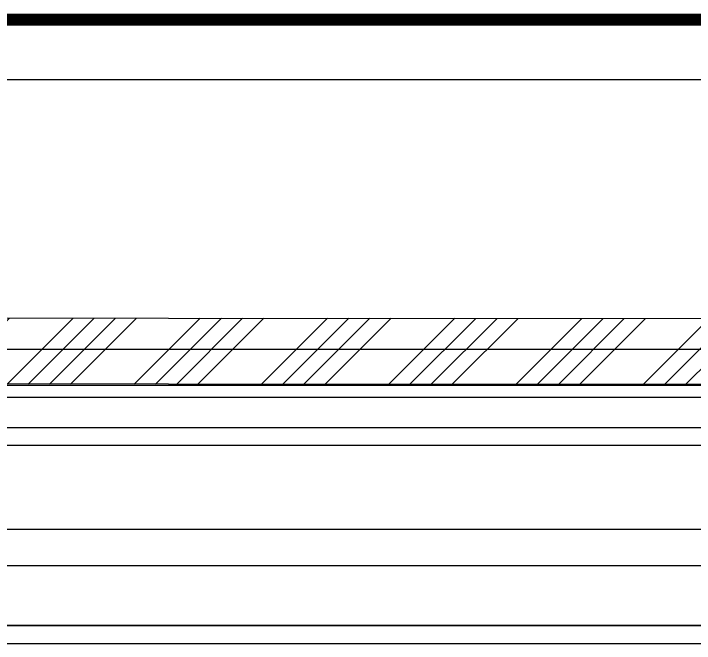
# Model space of a CAD drawing. Header units: inches. Extents: x 262342 to 305842, y 10210 to 38486.
# Drawn here: x 294028 to 294595, y 24867 to 25392 of the extents above; entities that cross this region are included whole.
import ezdxf

# ---------------------------------------------------------------- set-up
doc = ezdxf.new("R2010")
doc.units = ezdxf.units.IN
doc.header["$LTSCALE"] = 50
doc.header["$MEASUREMENT"] = 0
doc.linetypes.add('HID', pattern=[2.5, 1.5, -1])
for name, color, linetype in [('06-LIGHT', 4, 'Continuous'), ('3.기호.계단선', 30, 'Continuous'), ('C-WIN', 4, 'Continuous'), ('RC-LIGHT', 7, 'Continuous')]:
    doc.layers.add(name, color=color, linetype=linetype)

# ---------------------------------------------------------------- blocks, each defined once
blk = doc.blocks.new('vudausseh')
at = {"layer": 'C-WIN'}
for p, q in [((274002, 25112), (271673, 25112)), ((273997, 25032), (271673, 25032)), ((273997, 24882), (271673, 24882))]:
    blk.add_line(p, q, dxfattribs=at)
for points in [[(274037, 25112), (270173, 25112), (270173, 24867), (274037, 24867)], [(270167, 24882), (274037, 24882), (274037, 25082), (270167, 25082)], [(270893, 25072), (270893, 25047), (271673, 25047), (273317, 25047), (273317, 25072), (271673, 25072)], [(270893, 24962), (270893, 24932), (271673, 24932), (273317, 24932), (273317, 24962), (271673, 24962)]]:
    blk.add_lwpolyline(points, close=True, dxfattribs=at)
blk = doc.blocks.new('VJSWJDEH')
at = {"layer": '3.기호.계단선', "transparency": 33554687}
h = blk.add_hatch(dxfattribs=at)
h.set_pattern_fill('ANSI34', color=8, scale=100)
h.set_pattern_definition([(45, (288592.07, 14561.45), (-53.033, 53.033), []), (45, (288609.75, 14561.45), (-53.033, 53.033), []), (45, (288627.43, 14561.45), (-53.033, 53.033), []), (45, (288645.105, 14561.45), (-53.033, 53.033), [])])
h.paths.add_polyline_path([(291667, 25139.5), (296149, 25137), (296149, 25082), (291667, 25084.5)])
at = {"layer": '3.기호.계단선', "color": 8, "transparency": 33554687}
blk.add_lwpolyline([(291667, 25139.5), (296149, 25137), (296149, 25082), (291667, 25084.5)], close=True, dxfattribs=at)
blk.add_blockref('vudausseh', (21500, 0))

msp = doc.modelspace()

# ---------------------------------------------------------------- linework, layer by layer
at = {"layer": '06-LIGHT', "color": 10, "linetype": 'HID', "lineweight": 25, "const_width": 10}
msp.add_lwpolyline([(296155.24, 25387), (291667, 25387)], dxfattribs=at)
at = {"layer": 'RC-LIGHT'}
msp.add_line((291667, 25337), (296155.24, 25337), dxfattribs=at)

# ---------------------------------------------------------------- block references
msp.add_blockref('VJSWJDEH', (0, 0))

doc.saveas('drawing.dxf')
